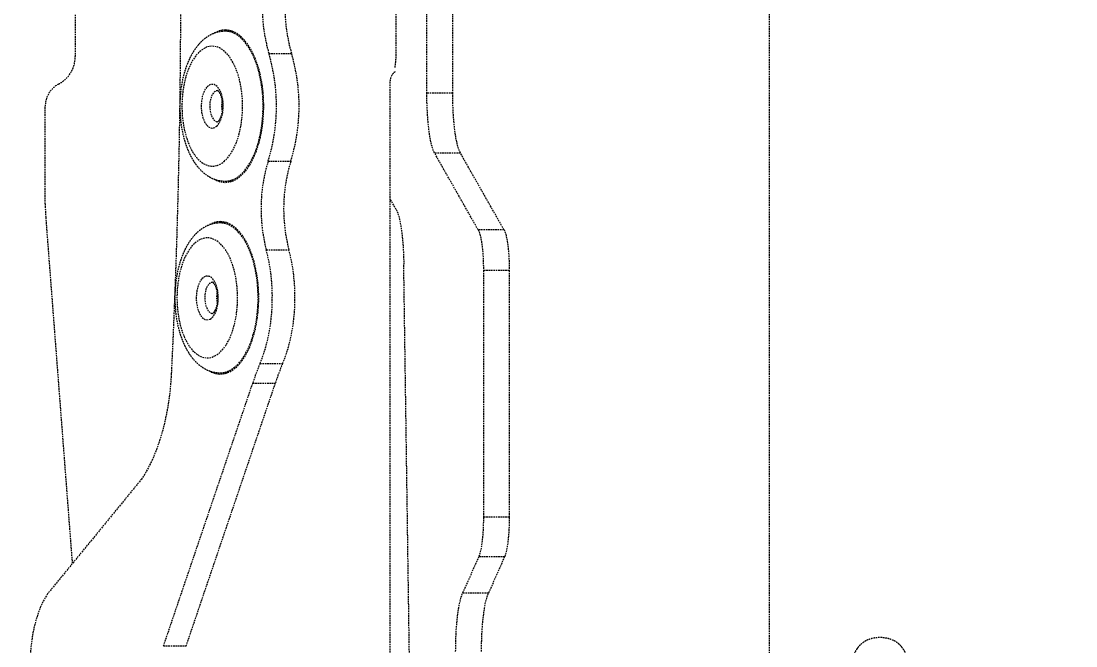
# Model space of a CAD drawing. Header units: millimetres. Extents: x -468 to 5922, y -120 to 5313.
# Drawn here: x 3618 to 4462, y 2485 to 2985 of the extents above; entities that cross this region are included whole.
import ezdxf

# ---------------------------------------------------------------- set-up
doc = ezdxf.new("R2010")
doc.units = ezdxf.units.MM
doc.linetypes.add('HIDDEN', pattern=[1.905, 1.27, -0.635])
doc.layers.add('DIKOM_ОБЬЕКТ', color=7, linetype='Continuous')
doc.layers.add('DIKOM_РАЗМЕР_ЗОНА', color=7, linetype='Continuous')
doc.styles.add('style1', font='arialbd.ttf', dxfattribs={"width": 0.8})
doc.dimstyles.new('1-50', dxfattribs={"dimtxt": 300, "dimasz": 200, "dimexe": 100, "dimexo": 0, "dimgap": 100, "dimtad": 1, "dimtxsty": 'style1', "dimcen": 200, "dimclrd": 7, "dimclre": 7, "dimclrt": 7, "dimadec": 1, "dimazin": 2, "dimtfac": 1, "dimtmove": 0, "dimatfit": 2, "dimfxl": 0, "dimlwd": 25, "dimlwe": 18, "dimarcsym": 0})

# ---------------------------------------------------------------- blocks, each defined once
blk = doc.blocks.new('*D38')
at = {"layer": 'Defpoints', "color": 0, "transparency": 16777216}
for p in [(4635.22, 5313.1), (-18.18, 679.1), (4922.12, 679.1)]:
    blk.add_point(p, dxfattribs=at)
at = {"layer": 'DIKOM_РАЗМЕР_ЗОНА', "color": 7, "lineweight": 18, "transparency": 16777216}
for p, q in [((4635.22, 5313.1), (-118.18, 5313.1)), ((4922.12, 679.1), (-118.18, 679.1))]:
    blk.add_line(p, q, dxfattribs=at)
at = {"layer": 'DIKOM_РАЗМЕР_ЗОНА', "color": 7, "lineweight": 25, "transparency": 16777216}
blk.add_line((-18.18, 5113.1), (-18.18, 879.1), dxfattribs=at)
at = {"layer": 'DIKOM_РАЗМЕР_ЗОНА', "color": 7, "transparency": 16777216}
for points in [[(-51.51, 5113.1), (15.15, 5113.1), (-18.18, 5313.1)], [(-51.51, 879.1), (15.15, 879.1), (-18.18, 679.1)]]:
    blk.add_solid(points, dxfattribs=at)
at = {"layer": 'DIKOM_РАЗМЕР_ЗОНА', "color": 7, "transparency": 16777216, "insert": (-271.35, 2810.16), "char_height": 300, "attachment_point": 5, "rotation": 90, "style": 'style1'}
blk.add_mtext('{\\fArial|b0|i0|c204|p34;4640}', dxfattribs=at)

msp = doc.modelspace()

# ---------------------------------------------------------------- linework, layer by layer
at = {"layer": 'DIKOM_ОБЬЕКТ', "color": 7, "linetype": 'HIDDEN', "lineweight": 15}
for p, q in [((4217.131, 2426.098), (4217.131, 3566.098)), ((3942.973, 2927.674), (3942.973, 3064.523)), ((3963.654, 2927.674), (3963.654, 3064.523)), ((3661.656, 3038.221), (3661.656, 2957.11)), ((3918.06, 3037.098), (3918.06, 2955.098)), ((3785.071, 2977.358), (3781.62, 2977.358)), ((3816.56, 2959.596), (3834.679, 2959.596)), ((3913.656, 2442.098), (3913.656, 2937.543)), ((3963.654, 2927.674), (3942.973, 2927.674)), ((3637.656, 2839.125), (3637.656, 2917.311)), ((3779.422, 2916.862), (3778.757, 2916.862)), ((3984.003, 2818.44), (3949.116, 2879.888)), ((3969.797, 2879.888), (3949.116, 2879.888)), ((4004.684, 2818.44), (3969.797, 2879.888)), ((3816.005, 2873.372), (3834.124, 2873.372)), ((3781.62, 2857.358), (3785.071, 2857.358)), ((3918.371, 2834.743), (3913.656, 2843.048)), ((3638.043, 2828.36), (3659.261, 2551.189)), ((3781.093, 2823.949), (3777.641, 2823.949)), ((4004.684, 2818.44), (3984.003, 2818.44)), ((3814.513, 2802.357), (3832.632, 2802.357)), ((3929.504, 2442.098), (3924.485, 2791.057)), ((3988.181, 2785.954), (3988.181, 2588.388)), ((4008.861, 2785.954), (3988.181, 2785.954)), ((4008.861, 2785.954), (4008.861, 2588.388)), ((3775.394, 2765.574), (3774.827, 2765.574)), ((3774.839, 2765.748), (3775.38, 2765.748)), ((3809.477, 2711.417), (3827.596, 2711.417)), ((3777.641, 2703.949), (3781.093, 2703.949)), ((3732.317, 2485.399), (3803.737, 2695.8)), ((3750.435, 2485.399), (3821.856, 2695.8)), ((3803.737, 2695.8), (3821.856, 2695.8)), ((3714.77, 2618.969), (3639.581, 2527.16)), ((4008.861, 2588.388), (3988.181, 2588.388)), ((3984.436, 2556.744), (3971.507, 2527.486)), ((4005.117, 2556.744), (3984.436, 2556.744)), ((4005.117, 2556.744), (3992.188, 2527.486)), ((3992.188, 2527.486), (3971.507, 2527.486)), ((3732.317, 2485.399), (3750.435, 2485.399))]:
    msp.add_line(p, q, dxfattribs=at)
at = {"layer": 'DIKOM_ОБЬЕКТ', "color": 7, "linetype": 'HIDDEN', "lineweight": 15, "flags": 128}
for points in [[(3745.859, 2996.098), (3745.676, 2959.427), (3745.283, 2922.763), (3744.679, 2886.11), (3743.864, 2849.472), (3742.839, 2812.856), (3741.603, 2776.265), (3740.156, 2739.704), (3738.5, 2703.177)], [(3772.732, 2858.946), (3774.594, 2857.962), (3776.913, 2857.073), (3779.26, 2856.537), (3781.62, 2856.358), (3783.981, 2856.537), (3786.328, 2857.073), (3788.647, 2857.962), (3790.925, 2859.201), (3793.148, 2860.78), (3795.304, 2862.692), (3797.379, 2864.924), (3799.362, 2867.464), (3801.24, 2870.297), (3803.004, 2873.406), (3804.642, 2876.773), (3806.145, 2880.378), (3807.504, 2884.2), (3808.712, 2888.217), (3809.76, 2892.405), (3810.643, 2896.739), (3811.356, 2901.194), (3811.894, 2905.744), (3812.254, 2910.362), (3812.435, 2915.021), (3812.435, 2919.694), (3812.254, 2924.353), (3811.894, 2928.972), (3811.356, 2933.522), (3810.643, 2937.977), (3809.76, 2942.311), (3808.712, 2946.499), (3807.504, 2950.515), (3806.145, 2954.338), (3804.642, 2957.943), (3803.004, 2961.31), (3801.24, 2964.419), (3799.362, 2967.251), (3797.379, 2969.792), (3795.304, 2972.024), (3793.148, 2973.935), (3790.925, 2975.515), (3788.647, 2976.753), (3786.328, 2977.643), (3783.981, 2978.179), (3781.62, 2978.358), (3781.62, 2978.358)], [(3793.487, 2862.14), (3795.589, 2864.099), (3797.609, 2866.37), (3799.535, 2868.941), (3801.356, 2871.795), (3803.061, 2874.918), (3804.641, 2878.289), (3806.085, 2881.889), (3807.386, 2885.698), (3808.536, 2889.692), (3809.527, 2893.849), (3810.355, 2898.144), (3811.014, 2902.551), (3811.501, 2907.045), (3811.812, 2911.6), (3811.947, 2916.189), (3811.903, 2920.785), (3811.681, 2925.36), (3811.284, 2929.888), (3810.712, 2934.343), (3809.969, 2938.699), (3809.06, 2942.929), (3807.99, 2947.008), (3806.765, 2950.914), (3805.393, 2954.623), (3803.881, 2958.114), (3802.238, 2961.365), (3800.475, 2964.358), (3798.601, 2967.075), (3796.627, 2969.5), (3794.565, 2971.619), (3792.427, 2973.42), (3790.226, 2974.892), (3787.974, 2976.027), (3785.685, 2976.817), (3783.372, 2977.258), (3781.616, 2977.358)], [(3785.934, 2977.758), (3785.541, 2977.643), (3784.687, 2977.358)], [(3787.826, 2977.11), (3786.823, 2977.258), (3785.071, 2977.358)], [(3780.76, 2873.183), (3782.644, 2874.961), (3784.445, 2877.053), (3786.147, 2879.443), (3787.74, 2882.114), (3789.211, 2885.046), (3790.549, 2888.217), (3791.744, 2891.603), (3792.787, 2895.181), (3793.671, 2898.922), (3794.389, 2902.8), (3794.936, 2906.786), (3795.308, 2910.85), (3795.502, 2914.963), (3795.516, 2919.093), (3795.351, 2923.21), (3795.008, 2927.284), (3794.489, 2931.284), (3793.797, 2935.181), (3792.939, 2938.947), (3791.921, 2942.552), (3790.75, 2945.971), (3789.434, 2949.178), (3787.984, 2952.15), (3786.41, 2954.864), (3784.724, 2957.3), (3782.938, 2959.44), (3781.066, 2961.269), (3779.122, 2962.773), (3777.119, 2963.941), (3775.073, 2964.764), (3772.999, 2965.235), (3770.911, 2965.353), (3768.827, 2965.115), (3766.761, 2964.523), (3764.728, 2963.582), (3762.743, 2962.299), (3760.821, 2960.683), (3758.977, 2958.747), (3757.224, 2956.504), (3755.575, 2953.971), (3754.042, 2951.167), (3752.636, 2948.113), (3751.369, 2944.831), (3750.248, 2941.346), (3749.284, 2937.683), (3748.482, 2933.87), (3747.849, 2929.934), (3747.389, 2925.905), (3747.106, 2921.813), (3747.001, 2917.688), (3747.077, 2913.561), (3747.331, 2909.461), (3747.763, 2905.421), (3748.369, 2901.468), (3749.144, 2897.633), (3750.083, 2893.944), (3751.179, 2890.429), (3752.424, 2887.113), (3753.808, 2884.021), (3755.321, 2881.175), (3756.953, 2878.598), (3758.69, 2876.307), (3760.521, 2874.321), (3762.431, 2872.653), (3764.406, 2871.316), (3766.433, 2870.32), (3768.495, 2869.672), (3770.577, 2869.377), (3772.665, 2869.438), (3774.743, 2869.853), (3776.794, 2870.62), (3778.805, 2871.733), (3780.76, 2873.183)], [(3774.728, 2901.253), (3775.851, 2902.391), (3776.881, 2903.834), (3777.797, 2905.552), (3778.58, 2907.511), (3779.214, 2909.67), (3779.686, 2911.985), (3779.987, 2914.41), (3780.11, 2916.895), (3780.054, 2919.389), (3779.818, 2921.842), (3779.408, 2924.204), (3778.833, 2926.426), (3778.103, 2928.464), (3777.235, 2930.276), (3776.245, 2931.824), (3775.153, 2933.079), (3773.983, 2934.013), (3772.757, 2934.608), (3771.501, 2934.852), (3770.24, 2934.739), (3768.999, 2934.273), (3767.806, 2933.463), (3766.682, 2932.325), (3765.652, 2930.882), (3764.736, 2929.164), (3763.953, 2927.205), (3763.319, 2925.046), (3762.847, 2922.73), (3762.546, 2920.305), (3762.423, 2917.821), (3762.48, 2915.326), (3762.715, 2912.873), (3763.125, 2910.511), (3763.7, 2908.289), (3764.43, 2906.251), (3765.298, 2904.44), (3766.288, 2902.891), (3767.38, 2901.637), (3768.551, 2900.703), (3769.776, 2900.108), (3771.033, 2899.864), (3772.294, 2899.976), (3773.534, 2900.442), (3774.728, 2901.253)], [(3775.593, 2929.858), (3774.654, 2929.723), (3773.611, 2929.235), (3772.624, 2928.405), (3771.723, 2927.258), (3770.932, 2925.826), (3770.276, 2924.15), (3769.772, 2922.279), (3769.435, 2920.267), (3769.275, 2918.17), (3769.296, 2916.05), (3769.498, 2913.968), (3769.875, 2911.984), (3770.416, 2910.154), (3771.106, 2908.531), (3771.925, 2907.162), (3772.848, 2906.087), (3773.851, 2905.335), (3774.903, 2904.93), (3775.582, 2904.858)], [(3949.116, 2879.888), (3948.421, 2881.301), (3947.749, 2883.047), (3947.106, 2885.115), (3946.495, 2887.49), (3945.922, 2890.154), (3945.389, 2893.089), (3944.902, 2896.273), (3944.464, 2899.684), (3944.077, 2903.296), (3943.745, 2907.084), (3943.47, 2911.021), (3943.254, 2915.078), (3943.098, 2919.225), (3943.004, 2923.434), (3942.973, 2927.674)], [(3969.797, 2879.888), (3969.102, 2881.301), (3968.43, 2883.047), (3967.787, 2885.115), (3967.176, 2887.49), (3966.603, 2890.154), (3966.07, 2893.089), (3965.583, 2896.273), (3965.145, 2899.684), (3964.758, 2903.296), (3964.426, 2907.084), (3964.151, 2911.021), (3963.935, 2915.078), (3963.779, 2919.225), (3963.685, 2923.434), (3963.654, 2927.674)], [(3784.687, 2857.358), (3785.541, 2857.073), (3785.934, 2856.958)], [(3785.071, 2857.358), (3785.643, 2857.368), (3787.826, 2857.606)], [(3918.371, 2834.743), (3919.068, 2833.327), (3919.741, 2831.575), (3920.386, 2829.5), (3920.997, 2827.117), (3921.572, 2824.444), (3922.105, 2821.499), (3922.592, 2818.303), (3923.031, 2814.881), (3923.417, 2811.256), (3923.749, 2807.455), (3924.023, 2803.506), (3924.238, 2799.437), (3924.392, 2795.277), (3924.485, 2791.057)], [(3768.845, 2705.483), (3770.615, 2704.553), (3772.934, 2703.664), (3775.281, 2703.128), (3777.641, 2702.949), (3780.002, 2703.128), (3782.349, 2703.664), (3784.668, 2704.553), (3786.946, 2705.792), (3789.169, 2707.371), (3791.325, 2709.283), (3793.4, 2711.515), (3795.383, 2714.055), (3797.262, 2716.888), (3799.025, 2719.997), (3800.663, 2723.364), (3802.166, 2726.969), (3803.525, 2730.791), (3804.733, 2734.808), (3805.781, 2738.996), (3806.664, 2743.33), (3807.377, 2747.785), (3807.915, 2752.335), (3808.276, 2756.953), (3808.456, 2761.612), (3808.456, 2766.285), (3808.276, 2770.944), (3807.915, 2775.563), (3807.377, 2780.113), (3806.664, 2784.568), (3805.781, 2788.902), (3804.733, 2793.09), (3803.525, 2797.106), (3802.166, 2800.929), (3800.663, 2804.534), (3799.025, 2807.901), (3797.262, 2811.01), (3795.383, 2813.842), (3793.4, 2816.383), (3791.325, 2818.615), (3789.169, 2820.526), (3786.946, 2822.106), (3784.668, 2823.344), (3782.349, 2824.234), (3780.002, 2824.77), (3777.641, 2824.949), (3777.641, 2824.949)], [(3785.151, 2705.817), (3787.379, 2707.125), (3789.549, 2708.766), (3791.65, 2710.731), (3793.668, 2713.008), (3795.592, 2715.585), (3797.411, 2718.445), (3799.114, 2721.572), (3800.691, 2724.948), (3802.133, 2728.552), (3803.431, 2732.365), (3804.577, 2736.363), (3805.566, 2740.522), (3806.391, 2744.819), (3807.046, 2749.229), (3807.53, 2753.724), (3807.838, 2758.28), (3807.969, 2762.869), (3807.921, 2767.465), (3807.696, 2772.039), (3807.295, 2776.567), (3806.72, 2781.02), (3805.974, 2785.373), (3805.062, 2789.6), (3803.989, 2793.677), (3802.761, 2797.579), (3801.386, 2801.284), (3799.871, 2804.77), (3798.226, 2808.017), (3796.46, 2811.004), (3794.584, 2813.716), (3792.609, 2816.135), (3790.545, 2818.249), (3788.406, 2820.043), (3786.204, 2821.509), (3783.951, 2822.636), (3781.661, 2823.419), (3779.348, 2823.854), (3777.64, 2823.949)], [(3781.955, 2824.349), (3781.562, 2824.234), (3780.709, 2823.949)], [(3783.847, 2823.701), (3782.799, 2823.854), (3781.093, 2823.949)], [(3773.296, 2717.443), (3775.294, 2718.637), (3777.234, 2720.166), (3779.1, 2722.02), (3780.878, 2724.184), (3782.556, 2726.642), (3784.121, 2729.376), (3785.561, 2732.367), (3786.866, 2735.591), (3788.026, 2739.025), (3789.032, 2742.644), (3789.878, 2746.42), (3790.556, 2750.327), (3791.062, 2754.334), (3791.391, 2758.412), (3791.543, 2762.531), (3791.515, 2766.661), (3791.307, 2770.771), (3790.922, 2774.83), (3790.361, 2778.808), (3789.63, 2782.677), (3788.734, 2786.407), (3787.678, 2789.971), (3786.472, 2793.342), (3785.123, 2796.495), (3783.643, 2799.407), (3782.041, 2802.057), (3780.331, 2804.425), (3778.523, 2806.493), (3776.633, 2808.246), (3774.673, 2809.671), (3772.659, 2810.758), (3770.605, 2811.498), (3768.526, 2811.886), (3766.438, 2811.919), (3764.357, 2811.597), (3762.297, 2810.923), (3760.274, 2809.9), (3758.303, 2808.537), (3756.398, 2806.844), (3754.574, 2804.834), (3752.845, 2802.521), (3751.222, 2799.922), (3749.718, 2797.057), (3748.344, 2793.946), (3747.111, 2790.614), (3746.027, 2787.084), (3745.1, 2783.383), (3744.337, 2779.539), (3743.745, 2775.578), (3743.327, 2771.532), (3743.086, 2767.429), (3743.024, 2763.301), (3743.142, 2759.177), (3743.439, 2755.089), (3743.912, 2751.067), (3744.559, 2747.139), (3745.373, 2743.337), (3746.35, 2739.686), (3747.482, 2736.216), (3748.761, 2732.951), (3750.176, 2729.915), (3751.719, 2727.131), (3753.376, 2724.62), (3755.137, 2722.4), (3756.988, 2720.488), (3758.915, 2718.897), (3760.903, 2717.64), (3762.94, 2716.726), (3765.008, 2716.161), (3767.093, 2715.95), (3769.18, 2716.095), (3771.252, 2716.594), (3773.296, 2717.443)], [(3984.003, 2818.44), (3984.591, 2817.204), (3985.154, 2815.616), (3985.683, 2813.694), (3986.175, 2811.461), (3986.622, 2808.94), (3987.021, 2806.16), (3987.367, 2803.152), (3987.655, 2799.951), (3987.882, 2796.593), (3988.047, 2793.114), (3988.147, 2789.554), (3988.181, 2785.954)], [(4004.684, 2818.44), (4005.272, 2817.204), (4005.835, 2815.616), (4006.364, 2813.694), (4006.856, 2811.461), (4007.303, 2808.94), (4007.702, 2806.16), (4008.048, 2803.152), (4008.336, 2799.951), (4008.563, 2796.593), (4008.728, 2793.114), (4008.828, 2789.554), (4008.861, 2785.954)], [(3809.477, 2711.417), (3811.185, 2715.63), (3812.746, 2720.058), (3814.156, 2724.682), (3815.406, 2729.482), (3816.492, 2734.436), (3817.409, 2739.523), (3818.152, 2744.718), (3818.719, 2750), (3819.107, 2755.346), (3819.313, 2760.73), (3819.338, 2766.129), (3819.181, 2771.52), (3818.843, 2776.878), (3818.325, 2782.18), (3817.629, 2787.402), (3816.76, 2792.52), (3815.719, 2797.512), (3814.513, 2802.357)], [(3827.596, 2711.417), (3829.303, 2715.63), (3830.865, 2720.058), (3832.275, 2724.682), (3833.525, 2729.482), (3834.611, 2734.436), (3835.528, 2739.523), (3836.271, 2744.718), (3836.838, 2750), (3837.226, 2755.346), (3837.432, 2760.73), (3837.457, 2766.129), (3837.3, 2771.52), (3836.962, 2776.878), (3836.444, 2782.18), (3835.748, 2787.402), (3834.878, 2792.52), (3833.838, 2797.512), (3832.632, 2802.357)], [(3769.478, 2746.994), (3770.676, 2747.783), (3771.804, 2748.901), (3772.841, 2750.326), (3773.764, 2752.028), (3774.556, 2753.972), (3775.2, 2756.12), (3775.683, 2758.427), (3775.994, 2760.847), (3776.129, 2763.329), (3776.084, 2765.825), (3775.859, 2768.282), (3775.46, 2770.65), (3774.895, 2772.883), (3774.175, 2774.933), (3773.314, 2776.76), (3772.331, 2778.327), (3771.245, 2779.6), (3770.079, 2780.555), (3768.856, 2781.172), (3767.601, 2781.438), (3766.339, 2781.348), (3765.097, 2780.904), (3763.9, 2780.115), (3762.771, 2778.996), (3761.735, 2777.572), (3760.811, 2775.87), (3760.019, 2773.925), (3759.375, 2771.777), (3758.893, 2769.47), (3758.581, 2767.051), (3758.446, 2764.568), (3758.492, 2762.073), (3758.716, 2759.616), (3759.115, 2757.247), (3759.681, 2755.015), (3760.401, 2752.964), (3761.261, 2751.137), (3762.244, 2749.571), (3763.33, 2748.298), (3764.496, 2747.343), (3765.719, 2746.726), (3766.974, 2746.46), (3768.236, 2746.55), (3769.478, 2746.994)], [(3771.589, 2776.449), (3770.562, 2776.278), (3769.524, 2775.753), (3768.545, 2774.889), (3767.654, 2773.71), (3766.877, 2772.25), (3766.236, 2770.551), (3765.749, 2768.662), (3765.43, 2766.638), (3765.289, 2764.536), (3765.33, 2762.417), (3765.551, 2760.343), (3765.946, 2758.372), (3766.504, 2756.561), (3767.209, 2754.964), (3768.039, 2753.624), (3768.973, 2752.582), (3769.982, 2751.867), (3771.037, 2751.499), (3771.594, 2751.449)], [(3738.5, 2703.177), (3738.091, 2696.614), (3737.499, 2690.105), (3736.728, 2683.671), (3735.778, 2677.33), (3734.653, 2671.103), (3733.356, 2665.007), (3731.892, 2659.062), (3730.264, 2653.286), (3728.478, 2647.696), (3726.539, 2642.309), (3724.453, 2637.141), (3722.226, 2632.209), (3719.865, 2627.526), (3717.377, 2623.109), (3714.77, 2618.969)], [(3780.709, 2703.949), (3781.562, 2703.664), (3781.955, 2703.549)], [(3781.093, 2703.949), (3781.709, 2703.961), (3783.847, 2704.197)], [(3988.181, 2588.388), (3988.146, 2584.698), (3988.041, 2581.051), (3987.869, 2577.49), (3987.631, 2574.059), (3987.329, 2570.797), (3986.967, 2567.742), (3986.551, 2564.932), (3986.083, 2562.399), (3985.571, 2560.173), (3985.019, 2558.28), (3984.436, 2556.744)], [(4008.861, 2588.388), (4008.827, 2584.698), (4008.722, 2581.051), (4008.55, 2577.49), (4008.312, 2574.059), (4008.01, 2570.797), (4007.648, 2567.742), (4007.231, 2564.932), (4006.764, 2562.399), (4006.252, 2560.173), (4005.7, 2558.28), (4005.117, 2556.744)], [(3639.581, 2527.16), (3637.488, 2523.761), (3635.532, 2520.056), (3633.725, 2516.066), (3632.077, 2511.815), (3630.599, 2507.326), (3629.299, 2502.627), (3628.184, 2497.745), (3627.261, 2492.709), (3626.535, 2487.548), (3626.011, 2482.292), (3625.692, 2476.973), (3625.579, 2471.62)], [(3966, 2481.029), (3966.033, 2485.29), (3966.128, 2489.52), (3966.286, 2493.688), (3966.505, 2497.763), (3966.784, 2501.716), (3967.12, 2505.517), (3967.511, 2509.14), (3967.955, 2512.557), (3968.447, 2515.744), (3968.985, 2518.679), (3969.564, 2521.338), (3970.18, 2523.703), (3970.83, 2525.758), (3971.507, 2527.486)], [(3986.681, 2481.029), (3986.714, 2485.29), (3986.809, 2489.52), (3986.967, 2493.688), (3987.186, 2497.763), (3987.465, 2501.716), (3987.801, 2505.517), (3988.192, 2509.14), (3988.636, 2512.557), (3989.128, 2515.744), (3989.666, 2518.679), (3990.245, 2521.338), (3990.861, 2523.703), (3991.51, 2525.758), (3992.188, 2527.486)]]:
    msp.add_lwpolyline(points, dxfattribs=at)
at = {"layer": 'DIKOM_ОБЬЕКТ', "color": 7, "linetype": 'HIDDEN', "lineweight": 15}
for centre, radius, start, end in [((3940.78, 2996.098), 129.471, 163.624359, 196.375641), ((3958.899, 2996.098), 129.472, 163.624398, 196.375602), ((3781.872, 2960.887), 17.472, 90.825224, 123.132951), ((3636.656, 2957.11), 25, 297.818139, 0), ((3673.258, 2917.405), 149.385, 342.856694, 16.405312), ((3691.377, 2917.405), 149.385, 342.856694, 16.405312), ((3882.693, 2954.476), 35.372, 350.008862, 1.008171), ((3922.656, 2937.543), 9, 124.728654, 180), ((3657.656, 2917.311), 20, 117.818139, 180), ((3802.765, 2917.358), 24.015, 170.243048, 189.679025), ((3939.854, 2835.247), 129.584, 162.889563, 194.703351), ((3957.973, 2835.247), 129.585, 162.889611, 194.703303), ((3781.13, 2875.691), 18.339, 271.453808, 312.360533), ((3787.656, 2839.125), 150, 180, 184.115468), ((3777.89, 2807.498), 17.453, 90.816251, 122.88931), ((3798.801, 2763.949), 24.03, 170.577214, 189.503174), ((3948.759, 2651.359), 151.679, 156.674496, 162.962788), ((3966.878, 2651.359), 151.679, 156.674496, 162.962788), ((3777.538, 2720.393), 16.445, 270.422642, 297.578618)]:
    msp.add_arc(centre, radius, start, end, dxfattribs=at)
for points, knots in [([(3781.613, 2977.324), (3780.965, 2977.322), (3779.396, 2977.318), (3776.927, 2976.946), (3774.239, 2976.273), (3771.62, 2975.294), (3769.075, 2974.028), (3766.608, 2972.472), (3764.223, 2970.625), (3761.927, 2968.483), (3759.73, 2966.047), (3757.647, 2963.322), (3755.697, 2960.325), (3753.895, 2957.081), (3752.255, 2953.622), (3750.785, 2949.978), (3749.491, 2946.178), (3748.371, 2942.245), (3747.427, 2938.199), (3746.658, 2934.061), (3746.063, 2929.849), (3745.643, 2925.583), (3745.397, 2921.282), (3745.326, 2916.964), (3745.429, 2912.648), (3745.706, 2908.356), (3746.157, 2904.104), (3746.782, 2899.913), (3747.58, 2895.801), (3748.552, 2891.783), (3749.699, 2887.879), (3751.023, 2884.105), (3752.527, 2880.479), (3754.214, 2877.019), (3756.086, 2873.749), (3758.144, 2870.695), (3760.382, 2867.893), (3762.784, 2865.377), (3765.327, 2863.179), (3767.983, 2861.323), (3770.721, 2859.823), (3773.511, 2858.675), (3776.328, 2857.888), (3779.023, 2857.43), (3780.777, 2857.394), (3781.581, 2857.377)], [0, 0, 0, 0, 0.01428946, 0.03460732, 0.05493552, 0.07544113, 0.0962868, 0.11762128, 0.13956832, 0.16220472, 0.18553586, 0.20948428, 0.23389656, 0.25858698, 0.28337829, 0.30812193, 0.33276045, 0.35727229, 0.38165833, 0.40593188, 0.43011216, 0.4542211, 0.47828142, 0.5023159, 0.52634757, 0.55039505, 0.57447846, 0.5986221, 0.62285093, 0.64719013, 0.67166534, 0.69630053, 0.72111369, 0.74611073, 0.77127367, 0.79654132, 0.82173897, 0.84665976, 0.87107095, 0.89478147, 0.91769964, 0.93984391, 0.96131424, 0.98225348, 1, 1, 1, 1]), ([(3775.475, 2929.87), (3775.473, 2929.871), (3775.444, 2929.875), (3775.557, 2929.843), (3775.861, 2929.622), (3776.335, 2929.143), (3776.893, 2928.372), (3777.471, 2927.33), (3778.028, 2926.03), (3778.527, 2924.493), (3778.939, 2922.757), (3779.24, 2920.865), (3779.412, 2918.868), (3779.446, 2916.823), (3779.339, 2914.788), (3779.094, 2912.819), (3778.725, 2910.976), (3778.25, 2909.31), (3777.698, 2907.869), (3777.106, 2906.694), (3776.523, 2905.809), (3776.092, 2905.319), (3775.809, 2905.062), (3775.589, 2904.896), (3775.459, 2904.842), (3775.483, 2904.848), (3775.489, 2904.85)], [0, 0, 0, 0, 0.0030543, 0.0487232, 0.0913842, 0.1361913, 0.1804195, 0.2251218, 0.2708472, 0.3176923, 0.3655306, 0.4141515, 0.4633219, 0.512812, 0.5624003, 0.6118166, 0.6608242, 0.7092031, 0.7567311, 0.8032305, 0.8486323, 0.8931359, 0.9154353, 0.9401359, 0.9858224, 1, 1, 1, 1]), ([(3777.638, 2823.911), (3777.276, 2823.92), (3775.993, 2823.955), (3773.797, 2823.683), (3771.09, 2823.11), (3768.449, 2822.22), (3765.881, 2821.044), (3763.389, 2819.578), (3760.978, 2817.823), (3758.653, 2815.773), (3756.423, 2813.428), (3754.304, 2810.791), (3752.31, 2807.877), (3750.46, 2804.707), (3748.769, 2801.311), (3747.245, 2797.722), (3745.896, 2793.968), (3744.722, 2790.073), (3743.723, 2786.061), (3742.899, 2781.949), (3742.25, 2777.758), (3741.776, 2773.507), (3741.476, 2769.215), (3741.351, 2764.9), (3741.4, 2760.582), (3741.622, 2756.28), (3742.019, 2752.013), (3742.59, 2747.802), (3743.334, 2743.663), (3744.252, 2739.614), (3745.344, 2735.673), (3746.613, 2731.856), (3748.061, 2728.182), (3749.69, 2724.668), (3751.504, 2721.336), (3753.505, 2718.212), (3755.687, 2715.327), (3758.04, 2712.718), (3760.542, 2710.419), (3763.167, 2708.455), (3765.882, 2706.842), (3768.659, 2705.588), (3771.47, 2704.679), (3774.292, 2704.143), (3776.366, 2703.917), (3777.486, 2703.966), (3777.669, 2703.974)], [0, 0, 0, 0, 0.0079709, 0.0283035, 0.0485996, 0.0690216, 0.0897337, 0.1108899, 0.1326237, 0.1550293, 0.1781362, 0.2018933, 0.2261673, 0.2507783, 0.2755449, 0.3002985, 0.3249606, 0.3494993, 0.3739107, 0.3982044, 0.4223987, 0.4465146, 0.4705748, 0.4946022, 0.5186194, 0.5426477, 0.5667046, 0.5908142, 0.6150007, 0.6392899, 0.6637073, 0.6882772, 0.7130203, 0.7379477, 0.7630495, 0.788282, 0.8135073, 0.8385261, 0.8631071, 0.8870381, 0.9101937, 0.9325595, 0.9542144, 0.9752909, 0.9959477, 1, 1, 1, 1]), ([(3771.505, 2776.459), (3771.5, 2776.46), (3771.474, 2776.465), (3771.606, 2776.418), (3771.934, 2776.168), (3772.42, 2775.656), (3772.982, 2774.853), (3773.561, 2773.779), (3774.112, 2772.449), (3774.603, 2770.887), (3775.003, 2769.13), (3775.289, 2767.222), (3775.445, 2765.217), (3775.462, 2763.17), (3775.338, 2761.139), (3775.078, 2759.183), (3774.694, 2757.358), (3774.208, 2755.716), (3773.649, 2754.306), (3773.056, 2753.163), (3772.478, 2752.314), (3771.975, 2751.763), (3771.664, 2751.526), (3771.531, 2751.45), (3771.48, 2751.434), (3771.497, 2751.437), (3771.5, 2751.437)], [0, 0, 0, 0, 0.00920823, 0.0544378, 0.09688488, 0.14148606, 0.18576065, 0.23056811, 0.2764277, 0.3234021, 0.3713456, 0.42004469, 0.46926573, 0.51877985, 0.56836611, 0.61774523, 0.66669123, 0.71497949, 0.7623953, 0.80876335, 0.8540418, 0.89847392, 0.94286716, 0.96887271, 0.99412118, 1, 1, 1, 1]), ([(4332.565, 2449.008), (4332.544, 2449.26), (4332.374, 2451.284), (4331.963, 2454.744), (4331.247, 2460.004), (4330.342, 2465.125), (4329.298, 2469.786), (4328.272, 2473.479), (4327.26, 2476.484), (4326.227, 2479.015), (4325.149, 2481.19), (4323.933, 2483.201), (4322.423, 2485.18), (4320.581, 2487.007), (4318.702, 2488.408), (4316.809, 2489.504), (4314.872, 2490.4), (4311.95, 2491.397), (4307.971, 2492.126), (4303.865, 2492.139), (4300.672, 2491.695), (4298.589, 2491.201), (4296.874, 2490.651), (4295.256, 2490.005), (4293.438, 2489.097), (4291.208, 2487.649), (4289.096, 2485.748), (4287.512, 2483.791), (4286.479, 2482.219), (4285.619, 2480.692), (4284.637, 2478.666), (4283.564, 2475.986), (4282.407, 2472.368), (4281.496, 2468.814), (4280.771, 2465.457), (4280.189, 2462.38), (4279.591, 2458.721), (4279.023, 2454.463), (4278.635, 2451.178), (4278.472, 2449.232), (4278.452, 2448.996)], [0, 0, 0, 0, 0.004755, 0.0381629, 0.0712987, 0.1192041, 0.1630392, 0.2009716, 0.2357664, 0.2685585, 0.2988778, 0.3277154, 0.3566321, 0.3847499, 0.4085695, 0.4221369, 0.4369694, 0.454578, 0.4847618, 0.514995, 0.5324772, 0.5463955, 0.5569181, 0.5681359, 0.5850957, 0.6074983, 0.6381499, 0.664232, 0.6862485, 0.7081399, 0.7308294, 0.770213, 0.8114336, 0.8537705, 0.8767262, 0.9030905, 0.9321714, 0.9632254, 0.9955313, 1, 1, 1, 1])]:
    msp.add_open_spline(points, degree=3, knots=knots, dxfattribs=at)

# ---------------------------------------------------------------- dimensions: what is measured, and where the dimension line sits
at = {"layer": 'DIKOM_РАЗМЕР_ЗОНА'}
dim = msp.add_linear_dim(base=(-18.179, 679.098), p1=(4635.22, 5313.098), p2=(4922.118, 679.098), angle=90, text='{\\fArial|b0|i0|c204|p34;4640}', dimstyle='1-50', dxfattribs=at)
dim.commit()
dim.dimension.update_dxf_attribs({"geometry": '*D38', "text_midpoint": (-18.179, 2810.156), "dimtype": 160})

doc.saveas('drawing.dxf')
